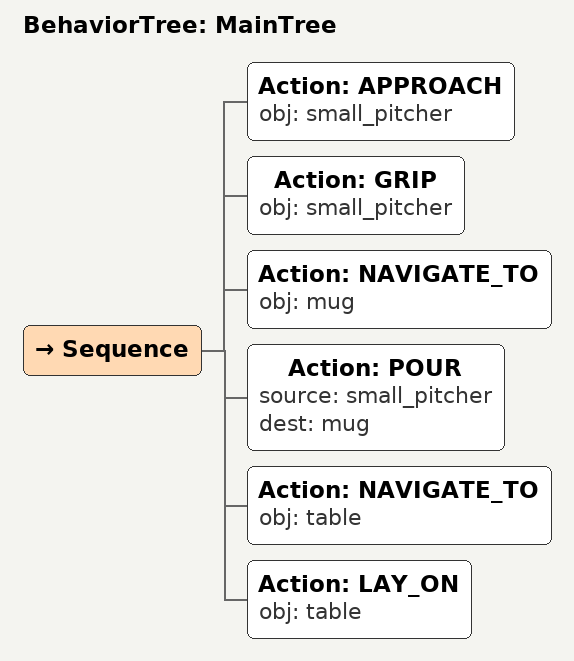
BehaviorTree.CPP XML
<root main_tree_to_execute="MainTree">
  <BehaviorTree ID="MainTree">
    <Sequence>
      <!-- Approach small_pitcher -->
      <Action ID="APPROACH" obj="small_pitcher" />
      <!-- Grip small_pitcher -->
      <Action ID="GRIP" obj="small_pitcher" />
      <!-- Navigate to mug -->
      <Action ID="NAVIGATE_TO" obj="mug" />
      <!-- Pour from small_pitcher into mug -->
      <Action ID="POUR" source="small_pitcher" dest="mug" />
      <!-- Navigate to table -->
      <Action ID="NAVIGATE_TO" obj="table" />
      <!-- Lay on table -->
      <Action ID="LAY_ON" obj="table" />
    </Sequence>
  </BehaviorTree>
</root>
